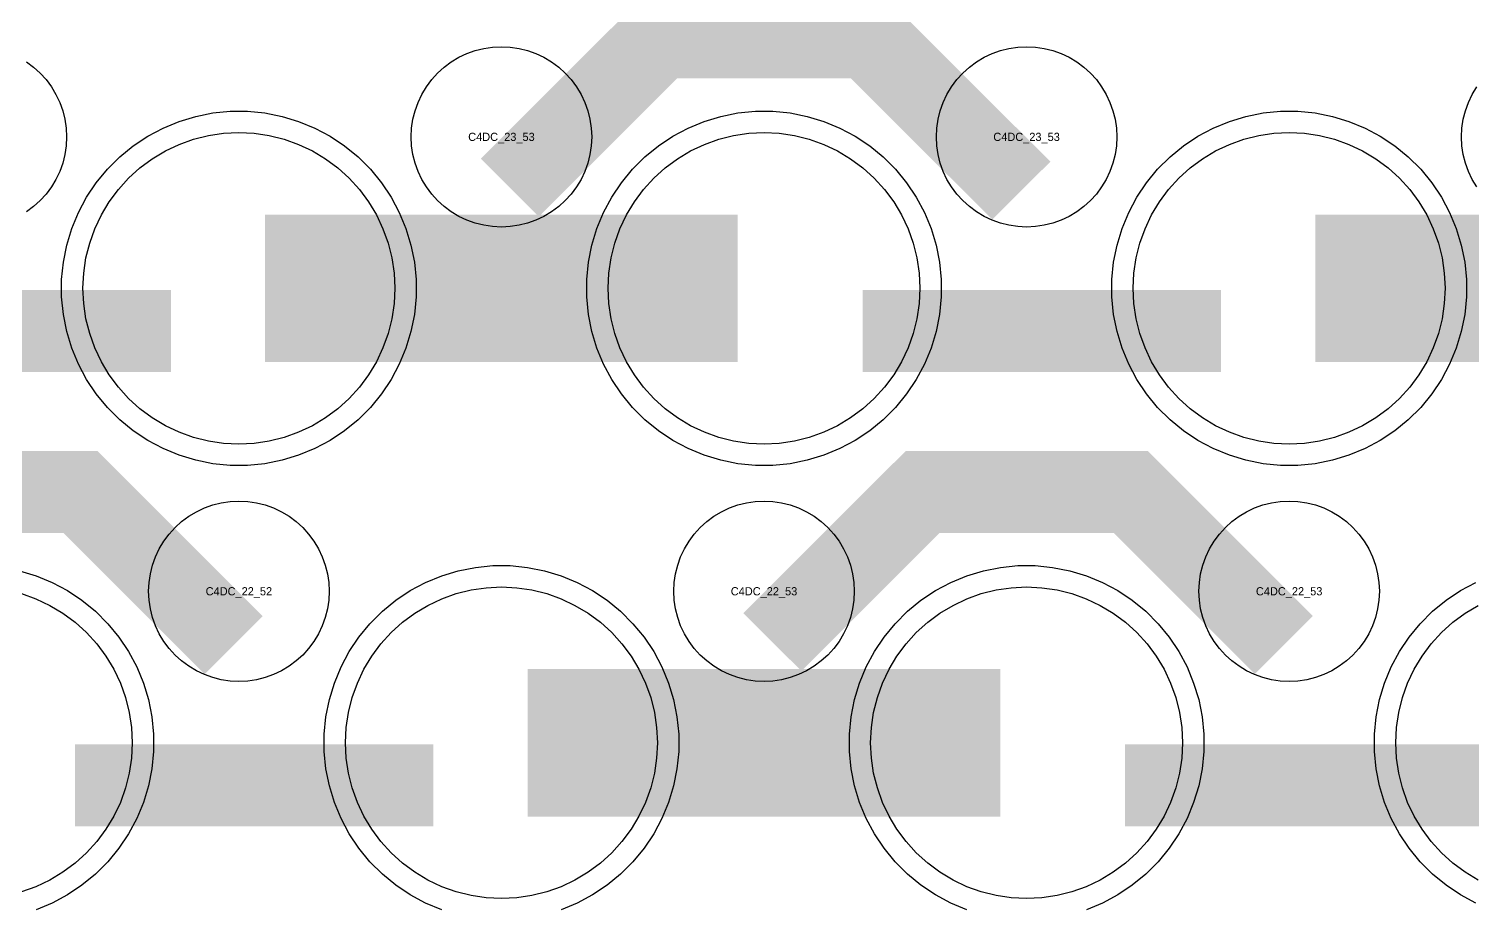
# Model space of a CAD drawing. Extents: x -11880 to 11880, y -14992 to 14992.
# Drawn here: x 4816 to 5255.8, y -11840.4 to -11573.5 of the extents above; entities that cross this region are included whole.
import ezdxf
from ezdxf.enums import TextEntityAlignment as Align

# ---------------------------------------------------------------- set-up
doc = ezdxf.new("R2010")
doc.units = 0
doc.header["$MEASUREMENT"] = 0
for name, color, linetype in [('GDS_775_DT_237', 138, 'CONTINUOUS'), ('RDL1_FS', 34, 'CONTINUOUS'), ('RDL_BS', 160, 'CONTINUOUS')]:
    doc.layers.add(name, color=color, linetype=linetype)

msp = doc.modelspace()

# ---------------------------------------------------------------- linework, layer by layer
at = {"layer": 'RDL1_FS', "color": 241, "true_color": 0xf7abae}
for points in [[(4880, -11700.099), (4875.343, -11699.87), (4870.732, -11699.186), (4866.209, -11698.054), (4861.819, -11696.482), (4857.605, -11694.49), (4853.605, -11692.092), (4849.86, -11689.314), (4846.406, -11686.184), (4843.276, -11682.73), (4840.498, -11678.985), (4838.1, -11674.985), (4836.108, -11670.771), (4834.536, -11666.381), (4833.404, -11661.858), (4832.72, -11657.247), (4832.491, -11652.59), (4832.72, -11647.933), (4833.404, -11643.322), (4834.536, -11638.799), (4836.108, -11634.409), (4838.1, -11630.195), (4840.498, -11626.195), (4843.276, -11622.45), (4846.406, -11618.996), (4849.86, -11615.866), (4853.605, -11613.088), (4857.605, -11610.69), (4861.819, -11608.698), (4866.209, -11607.126), (4870.732, -11605.994), (4875.343, -11605.31), (4880, -11605.081), (4884.657, -11605.31), (4889.268, -11605.994), (4893.791, -11607.126), (4898.181, -11608.698), (4902.395, -11610.69), (4906.395, -11613.088), (4910.14, -11615.866), (4913.594, -11618.996), (4916.724, -11622.45), (4919.502, -11626.195), (4921.9, -11630.195), (4923.892, -11634.409), (4925.464, -11638.799), (4926.596, -11643.322), (4927.28, -11647.933), (4927.509, -11652.59), (4927.28, -11657.247), (4926.596, -11661.858), (4925.464, -11666.381), (4923.892, -11670.771), (4921.9, -11674.985), (4919.502, -11678.985), (4916.724, -11682.73), (4913.594, -11686.184), (4910.14, -11689.314), (4906.395, -11692.092), (4902.395, -11694.49), (4898.181, -11696.482), (4893.791, -11698.054), (4889.268, -11699.186), (4884.657, -11699.87)], [(5040, -11700.099), (5035.343, -11699.87), (5030.732, -11699.186), (5026.209, -11698.054), (5021.819, -11696.482), (5017.605, -11694.49), (5013.605, -11692.092), (5009.86, -11689.314), (5006.406, -11686.184), (5003.276, -11682.73), (5000.498, -11678.985), (4998.1, -11674.985), (4996.108, -11670.771), (4994.536, -11666.381), (4993.404, -11661.858), (4992.72, -11657.247), (4992.491, -11652.59), (4992.72, -11647.933), (4993.404, -11643.322), (4994.536, -11638.799), (4996.108, -11634.409), (4998.1, -11630.195), (5000.498, -11626.195), (5003.276, -11622.45), (5006.406, -11618.996), (5009.86, -11615.866), (5013.605, -11613.088), (5017.605, -11610.69), (5021.819, -11608.698), (5026.209, -11607.126), (5030.732, -11605.994), (5035.343, -11605.31), (5040, -11605.081), (5044.657, -11605.31), (5049.268, -11605.994), (5053.791, -11607.126), (5058.181, -11608.698), (5062.395, -11610.69), (5066.395, -11613.088), (5070.14, -11615.866), (5073.594, -11618.996), (5076.724, -11622.45), (5079.502, -11626.195), (5081.9, -11630.195), (5083.892, -11634.409), (5085.464, -11638.799), (5086.596, -11643.322), (5087.28, -11647.933), (5087.509, -11652.59), (5087.28, -11657.247), (5086.596, -11661.858), (5085.464, -11666.381), (5083.892, -11670.771), (5081.9, -11674.985), (5079.502, -11678.985), (5076.724, -11682.73), (5073.594, -11686.184), (5070.14, -11689.314), (5066.395, -11692.092), (5062.395, -11694.49), (5058.181, -11696.482), (5053.791, -11698.054), (5049.268, -11699.186), (5044.657, -11699.87)], [(5200, -11700.099), (5195.343, -11699.87), (5190.732, -11699.186), (5186.209, -11698.054), (5181.819, -11696.482), (5177.605, -11694.49), (5173.605, -11692.092), (5169.86, -11689.314), (5166.406, -11686.184), (5163.276, -11682.73), (5160.498, -11678.985), (5158.1, -11674.985), (5156.108, -11670.771), (5154.536, -11666.381), (5153.404, -11661.858), (5152.72, -11657.247), (5152.491, -11652.59), (5152.72, -11647.933), (5153.404, -11643.322), (5154.536, -11638.799), (5156.108, -11634.409), (5158.1, -11630.195), (5160.498, -11626.195), (5163.276, -11622.45), (5166.406, -11618.996), (5169.86, -11615.866), (5173.605, -11613.088), (5177.605, -11610.69), (5181.819, -11608.698), (5186.209, -11607.126), (5190.732, -11605.994), (5195.343, -11605.31), (5200, -11605.081), (5204.657, -11605.31), (5209.268, -11605.994), (5213.791, -11607.126), (5218.181, -11608.698), (5222.395, -11610.69), (5226.395, -11613.088), (5230.14, -11615.866), (5233.594, -11618.996), (5236.724, -11622.45), (5239.502, -11626.195), (5241.9, -11630.195), (5243.892, -11634.409), (5245.464, -11638.799), (5246.596, -11643.322), (5247.28, -11647.933), (5247.509, -11652.59), (5247.28, -11657.247), (5246.596, -11661.858), (5245.464, -11666.381), (5243.892, -11670.771), (5241.9, -11674.985), (5239.502, -11678.985), (5236.724, -11682.73), (5233.594, -11686.184), (5230.14, -11689.314), (5226.395, -11692.092), (5222.395, -11694.49), (5218.181, -11696.482), (5213.791, -11698.054), (5209.268, -11699.186), (5204.657, -11699.87)]]:
    msp.add_lwpolyline(points, close=True, dxfattribs=at)
for points in [[(4888.002, -11652.59, 45, 45, 0), (4960.002, -11652.59, 45, 45, 0)], [(4960.002, -11652.59, 45, 45, 0), (5032.002, -11652.59, 45, 45, 0)], [(5208.002, -11652.59, 45, 45, 0), (5280.002, -11652.59, 45, 45, 0)]]:
    msp.add_lwpolyline(points, format="xyseb", dxfattribs=at)
at = {"layer": 'RDL1_FS'}
for points in [[(4960, -11838.664), (4955.343, -11838.435), (4950.732, -11837.751), (4946.209, -11836.619), (4941.819, -11835.047), (4937.605, -11833.055), (4933.605, -11830.657), (4929.86, -11827.879), (4926.406, -11824.749), (4923.276, -11821.295), (4920.498, -11817.55), (4918.1, -11813.55), (4916.108, -11809.336), (4914.536, -11804.946), (4913.404, -11800.423), (4912.72, -11795.812), (4912.491, -11791.155), (4912.72, -11786.498), (4913.404, -11781.887), (4914.536, -11777.364), (4916.108, -11772.974), (4918.1, -11768.76), (4920.498, -11764.76), (4923.276, -11761.015), (4926.406, -11757.561), (4929.86, -11754.431), (4933.605, -11751.653), (4937.605, -11749.255), (4941.819, -11747.263), (4946.209, -11745.691), (4950.732, -11744.559), (4955.343, -11743.875), (4960, -11743.646), (4964.657, -11743.875), (4969.268, -11744.559), (4973.791, -11745.691), (4978.181, -11747.263), (4982.395, -11749.255), (4986.395, -11751.653), (4990.14, -11754.431), (4993.594, -11757.561), (4996.724, -11761.015), (4999.502, -11764.76), (5001.9, -11768.76), (5003.892, -11772.974), (5005.464, -11777.364), (5006.596, -11781.887), (5007.28, -11786.498), (5007.509, -11791.155), (5007.28, -11795.812), (5006.596, -11800.423), (5005.464, -11804.946), (5003.892, -11809.336), (5001.9, -11813.55), (4999.502, -11817.55), (4996.724, -11821.295), (4993.594, -11824.749), (4990.14, -11827.879), (4986.395, -11830.657), (4982.395, -11833.055), (4978.181, -11835.047), (4973.791, -11836.619), (4969.268, -11837.751), (4964.657, -11838.435)], [(5120, -11838.664), (5115.343, -11838.435), (5110.732, -11837.751), (5106.209, -11836.619), (5101.819, -11835.047), (5097.605, -11833.055), (5093.605, -11830.657), (5089.86, -11827.879), (5086.406, -11824.749), (5083.276, -11821.295), (5080.498, -11817.55), (5078.1, -11813.55), (5076.108, -11809.336), (5074.536, -11804.946), (5073.404, -11800.423), (5072.72, -11795.812), (5072.491, -11791.155), (5072.72, -11786.498), (5073.404, -11781.887), (5074.536, -11777.364), (5076.108, -11772.974), (5078.1, -11768.76), (5080.498, -11764.76), (5083.276, -11761.015), (5086.406, -11757.561), (5089.86, -11754.431), (5093.605, -11751.653), (5097.605, -11749.255), (5101.819, -11747.263), (5106.209, -11745.691), (5110.732, -11744.559), (5115.343, -11743.875), (5120, -11743.646), (5124.657, -11743.875), (5129.268, -11744.559), (5133.791, -11745.691), (5138.181, -11747.263), (5142.395, -11749.255), (5146.395, -11751.653), (5150.14, -11754.431), (5153.594, -11757.561), (5156.724, -11761.015), (5159.502, -11764.76), (5161.9, -11768.76), (5163.892, -11772.974), (5165.464, -11777.364), (5166.596, -11781.887), (5167.28, -11786.498), (5167.509, -11791.155), (5167.28, -11795.812), (5166.596, -11800.423), (5165.464, -11804.946), (5163.892, -11809.336), (5161.9, -11813.55), (5159.502, -11817.55), (5156.724, -11821.295), (5153.594, -11824.749), (5150.14, -11827.879), (5146.395, -11830.657), (5142.395, -11833.055), (5138.181, -11835.047), (5133.791, -11836.619), (5129.268, -11837.751), (5124.657, -11838.435)]]:
    msp.add_lwpolyline(points, close=True, dxfattribs=at)
for points in [[(4813.791, -11745.691), (4818.181, -11747.263), (4822.395, -11749.255), (4826.395, -11751.653), (4830.14, -11754.431), (4833.594, -11757.561), (4836.724, -11761.015), (4839.502, -11764.76), (4841.9, -11768.76), (4843.892, -11772.974), (4845.464, -11777.364), (4846.596, -11781.887), (4847.28, -11786.498), (4847.509, -11791.155), (4847.28, -11795.812), (4846.596, -11800.423), (4845.464, -11804.946), (4843.892, -11809.336), (4841.9, -11813.55), (4839.502, -11817.55), (4836.724, -11821.295), (4833.594, -11824.749), (4830.14, -11827.879), (4826.395, -11830.657), (4822.395, -11833.055), (4818.181, -11835.047), (4813.791, -11836.619)], [(5257.605, -11833.055), (5253.605, -11830.657), (5249.86, -11827.879), (5246.406, -11824.749), (5243.276, -11821.295), (5240.498, -11817.55), (5238.1, -11813.55), (5236.108, -11809.336), (5234.536, -11804.946), (5233.404, -11800.423), (5232.72, -11795.812), (5232.491, -11791.155), (5232.72, -11786.498), (5233.404, -11781.887), (5234.536, -11777.364), (5236.108, -11772.974), (5238.1, -11768.76), (5240.498, -11764.76), (5243.276, -11761.015), (5246.406, -11757.561), (5249.86, -11754.431), (5253.605, -11751.653), (5257.605, -11749.255)]]:
    msp.add_lwpolyline(points, dxfattribs=at)
for points in [[(4968.002, -11791.155, 45, 45, 0), (5040.002, -11791.155, 45, 45, 0)], [(5040.002, -11791.155, 45, 45, 0), (5112.002, -11791.155, 45, 45, 0)]]:
    msp.add_lwpolyline(points, format="xyseb", dxfattribs=at)
at = {"layer": 'RDL_BS'}
for points in [[(4962.562, -11621.904, 25, 25, 0), (5008.377, -11576.089, 25, 25, 0), (5041.93, -11576.089, 25, 25, 0)], [(5118.401, -11622.803, 25, 25, 0), (5071.687, -11576.089, 25, 25, 0), (5041.929, -11576.089, 25, 25, 0)], [(4878.401, -11761.368, 25, 25, 0), (4831.687, -11714.654, 25, 25, 0), (4801.929, -11714.654, 25, 25, 0)], [(5042.562, -11760.469, 25, 25, 0), (5088.377, -11714.654, 25, 25, 0), (5121.93, -11714.654, 25, 25, 0)], [(5198.401, -11761.368, 25, 25, 0), (5151.687, -11714.654, 25, 25, 0), (5121.929, -11714.654, 25, 25, 0)], [(4830.016, -11804.168, 25, 25, 0), (4939.281, -11804.168, 25, 25, 0)], [(5150.016, -11804.168, 25, 25, 0), (5259.281, -11804.168, 25, 25, 0)]]:
    msp.add_lwpolyline(points, format="xyseb", dxfattribs=at)
for points in [[(4960, -11633.896), (4957.307, -11633.764), (4954.635, -11633.368), (4952.016, -11632.711), (4949.481, -11631.804), (4947.044, -11630.652), (4944.72, -11629.259), (4942.557, -11627.656), (4940.558, -11625.844), (4938.746, -11623.845), (4937.143, -11621.682), (4935.75, -11619.358), (4934.598, -11616.921), (4933.691, -11614.386), (4933.034, -11611.767), (4932.638, -11609.095), (4932.506, -11606.402), (4932.638, -11603.709), (4933.034, -11601.037), (4933.691, -11598.418), (4934.598, -11595.883), (4935.75, -11593.446), (4937.143, -11591.122), (4938.746, -11588.959), (4940.558, -11586.96), (4942.557, -11585.148), (4944.72, -11583.545), (4947.044, -11582.152), (4949.481, -11581), (4952.016, -11580.093), (4954.635, -11579.436), (4957.307, -11579.04), (4960, -11578.908), (4962.693, -11579.04), (4965.365, -11579.436), (4967.984, -11580.093), (4970.519, -11581), (4972.956, -11582.152), (4975.28, -11583.545), (4977.443, -11585.148), (4979.442, -11586.96), (4981.254, -11588.959), (4982.857, -11591.122), (4984.25, -11593.446), (4985.402, -11595.883), (4986.309, -11598.418), (4986.966, -11601.037), (4987.362, -11603.709), (4987.494, -11606.402), (4987.362, -11609.095), (4986.966, -11611.767), (4986.309, -11614.386), (4985.402, -11616.921), (4984.25, -11619.358), (4982.857, -11621.682), (4981.254, -11623.845), (4979.442, -11625.844), (4977.443, -11627.656), (4975.28, -11629.259), (4972.956, -11630.652), (4970.519, -11631.804), (4967.984, -11632.711), (4965.365, -11633.368), (4962.693, -11633.764)], [(5120, -11633.896), (5117.307, -11633.764), (5114.635, -11633.368), (5112.016, -11632.711), (5109.481, -11631.804), (5107.044, -11630.652), (5104.72, -11629.259), (5102.557, -11627.656), (5100.558, -11625.844), (5098.746, -11623.845), (5097.143, -11621.682), (5095.75, -11619.358), (5094.598, -11616.921), (5093.691, -11614.386), (5093.034, -11611.767), (5092.638, -11609.095), (5092.506, -11606.402), (5092.638, -11603.709), (5093.034, -11601.037), (5093.691, -11598.418), (5094.598, -11595.883), (5095.75, -11593.446), (5097.143, -11591.122), (5098.746, -11588.959), (5100.558, -11586.96), (5102.557, -11585.148), (5104.72, -11583.545), (5107.044, -11582.152), (5109.481, -11581), (5112.016, -11580.093), (5114.635, -11579.436), (5117.307, -11579.04), (5120, -11578.908), (5122.693, -11579.04), (5125.365, -11579.436), (5127.984, -11580.093), (5130.519, -11581), (5132.956, -11582.152), (5135.28, -11583.545), (5137.443, -11585.148), (5139.442, -11586.96), (5141.254, -11588.959), (5142.857, -11591.122), (5144.25, -11593.446), (5145.402, -11595.883), (5146.309, -11598.418), (5146.966, -11601.037), (5147.362, -11603.709), (5147.494, -11606.402), (5147.362, -11609.095), (5146.966, -11611.767), (5146.309, -11614.386), (5145.402, -11616.921), (5144.25, -11619.358), (5142.857, -11621.682), (5141.254, -11623.845), (5139.442, -11625.844), (5137.443, -11627.656), (5135.28, -11629.259), (5132.956, -11630.652), (5130.519, -11631.804), (5127.984, -11632.711), (5125.365, -11633.368), (5122.693, -11633.764)], [(4880, -11772.461), (4877.307, -11772.329), (4874.635, -11771.933), (4872.016, -11771.276), (4869.481, -11770.369), (4867.044, -11769.217), (4864.72, -11767.824), (4862.557, -11766.221), (4860.558, -11764.409), (4858.746, -11762.41), (4857.143, -11760.247), (4855.75, -11757.923), (4854.598, -11755.486), (4853.691, -11752.951), (4853.034, -11750.332), (4852.638, -11747.66), (4852.506, -11744.967), (4852.638, -11742.274), (4853.034, -11739.602), (4853.691, -11736.983), (4854.598, -11734.448), (4855.75, -11732.011), (4857.143, -11729.687), (4858.746, -11727.524), (4860.558, -11725.525), (4862.557, -11723.713), (4864.72, -11722.11), (4867.044, -11720.717), (4869.481, -11719.565), (4872.016, -11718.658), (4874.635, -11718.001), (4877.307, -11717.605), (4880, -11717.473), (4882.693, -11717.605), (4885.365, -11718.001), (4887.984, -11718.658), (4890.519, -11719.565), (4892.956, -11720.717), (4895.28, -11722.11), (4897.443, -11723.713), (4899.442, -11725.525), (4901.254, -11727.524), (4902.857, -11729.687), (4904.25, -11732.011), (4905.402, -11734.448), (4906.309, -11736.983), (4906.966, -11739.602), (4907.362, -11742.274), (4907.494, -11744.967), (4907.362, -11747.66), (4906.966, -11750.332), (4906.309, -11752.951), (4905.402, -11755.486), (4904.25, -11757.923), (4902.857, -11760.247), (4901.254, -11762.41), (4899.442, -11764.409), (4897.443, -11766.221), (4895.28, -11767.824), (4892.956, -11769.217), (4890.519, -11770.369), (4887.984, -11771.276), (4885.365, -11771.933), (4882.693, -11772.329)], [(5040, -11772.461), (5037.307, -11772.329), (5034.635, -11771.933), (5032.016, -11771.276), (5029.481, -11770.369), (5027.044, -11769.217), (5024.72, -11767.824), (5022.557, -11766.221), (5020.558, -11764.409), (5018.746, -11762.41), (5017.143, -11760.247), (5015.75, -11757.923), (5014.598, -11755.486), (5013.691, -11752.951), (5013.034, -11750.332), (5012.638, -11747.66), (5012.506, -11744.967), (5012.638, -11742.274), (5013.034, -11739.602), (5013.691, -11736.983), (5014.598, -11734.448), (5015.75, -11732.011), (5017.143, -11729.687), (5018.746, -11727.524), (5020.558, -11725.525), (5022.557, -11723.713), (5024.72, -11722.11), (5027.044, -11720.717), (5029.481, -11719.565), (5032.016, -11718.658), (5034.635, -11718.001), (5037.307, -11717.605), (5040, -11717.473), (5042.693, -11717.605), (5045.365, -11718.001), (5047.984, -11718.658), (5050.519, -11719.565), (5052.956, -11720.717), (5055.28, -11722.11), (5057.443, -11723.713), (5059.442, -11725.525), (5061.254, -11727.524), (5062.857, -11729.687), (5064.25, -11732.011), (5065.402, -11734.448), (5066.309, -11736.983), (5066.966, -11739.602), (5067.362, -11742.274), (5067.494, -11744.967), (5067.362, -11747.66), (5066.966, -11750.332), (5066.309, -11752.951), (5065.402, -11755.486), (5064.25, -11757.923), (5062.857, -11760.247), (5061.254, -11762.41), (5059.442, -11764.409), (5057.443, -11766.221), (5055.28, -11767.824), (5052.956, -11769.217), (5050.519, -11770.369), (5047.984, -11771.276), (5045.365, -11771.933), (5042.693, -11772.329)], [(5200, -11772.461), (5197.307, -11772.329), (5194.635, -11771.933), (5192.016, -11771.276), (5189.481, -11770.369), (5187.044, -11769.217), (5184.72, -11767.824), (5182.557, -11766.221), (5180.558, -11764.409), (5178.746, -11762.41), (5177.143, -11760.247), (5175.75, -11757.923), (5174.598, -11755.486), (5173.691, -11752.951), (5173.034, -11750.332), (5172.638, -11747.66), (5172.506, -11744.967), (5172.638, -11742.274), (5173.034, -11739.602), (5173.691, -11736.983), (5174.598, -11734.448), (5175.75, -11732.011), (5177.143, -11729.687), (5178.746, -11727.524), (5180.558, -11725.525), (5182.557, -11723.713), (5184.72, -11722.11), (5187.044, -11720.717), (5189.481, -11719.565), (5192.016, -11718.658), (5194.635, -11718.001), (5197.307, -11717.605), (5200, -11717.473), (5202.693, -11717.605), (5205.365, -11718.001), (5207.984, -11718.658), (5210.519, -11719.565), (5212.956, -11720.717), (5215.28, -11722.11), (5217.443, -11723.713), (5219.442, -11725.525), (5221.254, -11727.524), (5222.857, -11729.687), (5224.25, -11732.011), (5225.402, -11734.448), (5226.309, -11736.983), (5226.966, -11739.602), (5227.362, -11742.274), (5227.494, -11744.967), (5227.362, -11747.66), (5226.966, -11750.332), (5226.309, -11752.951), (5225.402, -11755.486), (5224.25, -11757.923), (5222.857, -11760.247), (5221.254, -11762.41), (5219.442, -11764.409), (5217.443, -11766.221), (5215.28, -11767.824), (5212.956, -11769.217), (5210.519, -11770.369), (5207.984, -11771.276), (5205.365, -11771.933), (5202.693, -11772.329)]]:
    msp.add_lwpolyline(points, close=True, dxfattribs=at)
for points in [[(4815.28, -11583.545), (4817.443, -11585.148), (4819.442, -11586.96), (4821.254, -11588.959), (4822.857, -11591.122), (4824.25, -11593.446), (4825.402, -11595.883), (4826.309, -11598.418), (4826.966, -11601.037), (4827.362, -11603.709), (4827.494, -11606.402), (4827.362, -11609.095), (4826.966, -11611.767), (4826.309, -11614.386), (4825.402, -11616.921), (4824.25, -11619.358), (4822.857, -11621.682), (4821.254, -11623.845), (4819.442, -11625.844), (4817.443, -11627.656), (4815.28, -11629.259)], [(5257.143, -11621.682), (5255.75, -11619.358), (5254.598, -11616.921), (5253.691, -11614.386), (5253.034, -11611.767), (5252.638, -11609.095), (5252.506, -11606.402), (5252.638, -11603.709), (5253.034, -11601.037), (5253.691, -11598.418), (5254.598, -11595.883), (5255.75, -11593.446), (5257.143, -11591.122)], [(4813.165, -11738.718), (4818.205, -11740.249), (4823.115, -11742.28), (4827.777, -11744.772), (4832.191, -11747.719), (4836.292, -11751.081), (4840.074, -11754.863), (4843.436, -11758.964), (4846.383, -11763.378), (4848.875, -11768.04), (4850.906, -11772.95), (4852.437, -11777.99), (4853.483, -11783.217), (4854, -11788.511), (4854, -11793.799), (4853.483, -11799.093), (4852.437, -11804.32), (4850.906, -11809.36), (4848.875, -11814.27), (4846.383, -11818.932), (4843.436, -11823.346), (4840.074, -11827.447), (4836.292, -11831.229), (4832.191, -11834.591), (4827.777, -11837.538), (4823.115, -11840.03), (4818.205, -11842.061)], [(4941.795, -11842.061), (4936.885, -11840.03), (4932.223, -11837.538), (4927.809, -11834.591), (4923.708, -11831.229), (4919.926, -11827.447), (4916.564, -11823.346), (4913.617, -11818.932), (4911.125, -11814.27), (4909.094, -11809.36), (4907.563, -11804.32), (4906.517, -11799.093), (4906, -11793.799), (4906, -11788.511), (4906.517, -11783.217), (4907.563, -11777.99), (4909.094, -11772.95), (4911.125, -11768.04), (4913.617, -11763.378), (4916.564, -11758.964), (4919.926, -11754.863), (4923.708, -11751.081), (4927.809, -11747.719), (4932.223, -11744.772), (4936.885, -11742.28), (4941.795, -11740.249), (4946.835, -11738.718), (4952.062, -11737.672), (4957.356, -11737.155), (4962.644, -11737.155), (4967.938, -11737.672), (4973.165, -11738.718), (4978.205, -11740.249), (4983.115, -11742.28), (4987.777, -11744.772), (4992.191, -11747.719), (4996.292, -11751.081), (5000.074, -11754.863), (5003.436, -11758.964), (5006.383, -11763.378), (5008.875, -11768.04), (5010.906, -11772.95), (5012.437, -11777.99), (5013.483, -11783.217), (5014, -11788.511), (5014, -11793.799), (5013.483, -11799.093), (5012.437, -11804.32), (5010.906, -11809.36), (5008.875, -11814.27), (5006.383, -11818.932), (5003.436, -11823.346), (5000.074, -11827.447), (4996.292, -11831.229), (4992.191, -11834.591), (4987.777, -11837.538), (4983.115, -11840.03), (4978.205, -11842.061)], [(5101.795, -11842.061), (5096.885, -11840.03), (5092.223, -11837.538), (5087.809, -11834.591), (5083.708, -11831.229), (5079.926, -11827.447), (5076.564, -11823.346), (5073.617, -11818.932), (5071.125, -11814.27), (5069.094, -11809.36), (5067.563, -11804.32), (5066.517, -11799.093), (5066, -11793.799), (5066, -11788.511), (5066.517, -11783.217), (5067.563, -11777.99), (5069.094, -11772.95), (5071.125, -11768.04), (5073.617, -11763.378), (5076.564, -11758.964), (5079.926, -11754.863), (5083.708, -11751.081), (5087.809, -11747.719), (5092.223, -11744.772), (5096.885, -11742.28), (5101.795, -11740.249), (5106.835, -11738.718), (5112.062, -11737.672), (5117.356, -11737.155), (5122.644, -11737.155), (5127.938, -11737.672), (5133.165, -11738.718), (5138.205, -11740.249), (5143.115, -11742.28), (5147.777, -11744.772), (5152.191, -11747.719), (5156.292, -11751.081), (5160.074, -11754.863), (5163.436, -11758.964), (5166.383, -11763.378), (5168.875, -11768.04), (5170.906, -11772.95), (5172.437, -11777.99), (5173.483, -11783.217), (5174, -11788.511), (5174, -11793.799), (5173.483, -11799.093), (5172.437, -11804.32), (5170.906, -11809.36), (5168.875, -11814.27), (5166.383, -11818.932), (5163.436, -11823.346), (5160.074, -11827.447), (5156.292, -11831.229), (5152.191, -11834.591), (5147.777, -11837.538), (5143.115, -11840.03), (5138.205, -11842.061)], [(5256.885, -11840.03), (5252.223, -11837.538), (5247.809, -11834.591), (5243.708, -11831.229), (5239.926, -11827.447), (5236.564, -11823.346), (5233.617, -11818.932), (5231.125, -11814.27), (5229.094, -11809.36), (5227.563, -11804.32), (5226.517, -11799.093), (5226, -11793.799), (5226, -11788.511), (5226.517, -11783.217), (5227.563, -11777.99), (5229.094, -11772.95), (5231.125, -11768.04), (5233.617, -11763.378), (5236.564, -11758.964), (5239.926, -11754.863), (5243.708, -11751.081), (5247.809, -11747.719), (5252.223, -11744.772), (5256.885, -11742.28)]]:
    msp.add_lwpolyline(points, dxfattribs=at)
at = {"layer": 'RDL_BS', "color": 241, "true_color": 0xf7abae}
for points in [[(4877.356, -11706.59), (4872.062, -11706.073), (4866.835, -11705.027), (4861.795, -11703.496), (4856.885, -11701.465), (4852.223, -11698.973), (4847.809, -11696.026), (4843.708, -11692.664), (4839.926, -11688.882), (4836.564, -11684.781), (4833.617, -11680.367), (4831.125, -11675.705), (4829.094, -11670.795), (4827.563, -11665.755), (4826.517, -11660.528), (4826, -11655.234), (4826, -11649.946), (4826.517, -11644.652), (4827.563, -11639.425), (4829.094, -11634.385), (4831.125, -11629.475), (4833.617, -11624.813), (4836.564, -11620.399), (4839.926, -11616.298), (4843.708, -11612.516), (4847.809, -11609.154), (4852.223, -11606.207), (4856.885, -11603.715), (4861.795, -11601.684), (4866.835, -11600.153), (4872.062, -11599.107), (4877.356, -11598.59), (4882.644, -11598.59), (4887.938, -11599.107), (4893.165, -11600.153), (4898.205, -11601.684), (4903.115, -11603.715), (4907.777, -11606.207), (4912.191, -11609.154), (4916.292, -11612.516), (4920.074, -11616.298), (4923.436, -11620.399), (4926.383, -11624.813), (4928.875, -11629.475), (4930.906, -11634.385), (4932.437, -11639.425), (4933.483, -11644.652), (4934, -11649.946), (4934, -11655.234), (4933.483, -11660.528), (4932.437, -11665.755), (4930.906, -11670.795), (4928.875, -11675.705), (4926.383, -11680.367), (4923.436, -11684.781), (4920.074, -11688.882), (4916.292, -11692.664), (4912.191, -11696.026), (4907.777, -11698.973), (4903.115, -11701.465), (4898.205, -11703.496), (4893.165, -11705.027), (4887.938, -11706.073), (4882.644, -11706.59)], [(5037.356, -11706.59), (5032.062, -11706.073), (5026.835, -11705.027), (5021.795, -11703.496), (5016.885, -11701.465), (5012.223, -11698.973), (5007.809, -11696.026), (5003.708, -11692.664), (4999.926, -11688.882), (4996.564, -11684.781), (4993.617, -11680.367), (4991.125, -11675.705), (4989.094, -11670.795), (4987.563, -11665.755), (4986.517, -11660.528), (4986, -11655.234), (4986, -11649.946), (4986.517, -11644.652), (4987.563, -11639.425), (4989.094, -11634.385), (4991.125, -11629.475), (4993.617, -11624.813), (4996.564, -11620.399), (4999.926, -11616.298), (5003.708, -11612.516), (5007.809, -11609.154), (5012.223, -11606.207), (5016.885, -11603.715), (5021.795, -11601.684), (5026.835, -11600.153), (5032.062, -11599.107), (5037.356, -11598.59), (5042.644, -11598.59), (5047.938, -11599.107), (5053.165, -11600.153), (5058.205, -11601.684), (5063.115, -11603.715), (5067.777, -11606.207), (5072.191, -11609.154), (5076.292, -11612.516), (5080.074, -11616.298), (5083.436, -11620.399), (5086.383, -11624.813), (5088.875, -11629.475), (5090.906, -11634.385), (5092.437, -11639.425), (5093.483, -11644.652), (5094, -11649.946), (5094, -11655.234), (5093.483, -11660.528), (5092.437, -11665.755), (5090.906, -11670.795), (5088.875, -11675.705), (5086.383, -11680.367), (5083.436, -11684.781), (5080.074, -11688.882), (5076.292, -11692.664), (5072.191, -11696.026), (5067.777, -11698.973), (5063.115, -11701.465), (5058.205, -11703.496), (5053.165, -11705.027), (5047.938, -11706.073), (5042.644, -11706.59)], [(5197.356, -11706.59), (5192.062, -11706.073), (5186.835, -11705.027), (5181.795, -11703.496), (5176.885, -11701.465), (5172.223, -11698.973), (5167.809, -11696.026), (5163.708, -11692.664), (5159.926, -11688.882), (5156.564, -11684.781), (5153.617, -11680.367), (5151.125, -11675.705), (5149.094, -11670.795), (5147.563, -11665.755), (5146.517, -11660.528), (5146, -11655.234), (5146, -11649.946), (5146.517, -11644.652), (5147.563, -11639.425), (5149.094, -11634.385), (5151.125, -11629.475), (5153.617, -11624.813), (5156.564, -11620.399), (5159.926, -11616.298), (5163.708, -11612.516), (5167.809, -11609.154), (5172.223, -11606.207), (5176.885, -11603.715), (5181.795, -11601.684), (5186.835, -11600.153), (5192.062, -11599.107), (5197.356, -11598.59), (5202.644, -11598.59), (5207.938, -11599.107), (5213.165, -11600.153), (5218.205, -11601.684), (5223.115, -11603.715), (5227.777, -11606.207), (5232.191, -11609.154), (5236.292, -11612.516), (5240.074, -11616.298), (5243.436, -11620.399), (5246.383, -11624.813), (5248.875, -11629.475), (5250.906, -11634.385), (5252.437, -11639.425), (5253.483, -11644.652), (5254, -11649.946), (5254, -11655.234), (5253.483, -11660.528), (5252.437, -11665.755), (5250.906, -11670.795), (5248.875, -11675.705), (5246.383, -11680.367), (5243.436, -11684.781), (5240.074, -11688.882), (5236.292, -11692.664), (5232.191, -11696.026), (5227.777, -11698.973), (5223.115, -11701.465), (5218.205, -11703.496), (5213.165, -11705.027), (5207.938, -11706.073), (5202.644, -11706.59)]]:
    msp.add_lwpolyline(points, close=True, dxfattribs=at)
for points in [[(4750.016, -11665.603, 25, 25, 0), (4859.281, -11665.603, 25, 25, 0)], [(5070.016, -11665.603, 25, 25, 0), (5179.281, -11665.603, 25, 25, 0)]]:
    msp.add_lwpolyline(points, format="xyseb", dxfattribs=at)

# ---------------------------------------------------------------- texts
at = {"layer": 'GDS_775_DT_237'}
for s, p in [('C4DC_23_53', (4960, -11606.402)), ('C4DC_23_53', (4960, -11606.402)), ('C4DC_23_53', (5120, -11606.402)), ('C4DC_23_53', (5120, -11606.402)), ('C4DC_22_52', (4880, -11744.967)), ('C4DC_22_52', (4880, -11744.967)), ('C4DC_22_53', (5040, -11744.967)), ('C4DC_22_53', (5040, -11744.967)), ('C4DC_22_53', (5200, -11744.967)), ('C4DC_22_53', (5200, -11744.967))]:
    msp.add_text(s, height=2.5, dxfattribs=at).set_placement(p, align=Align.MIDDLE_CENTER)

doc.saveas('drawing.dxf')
